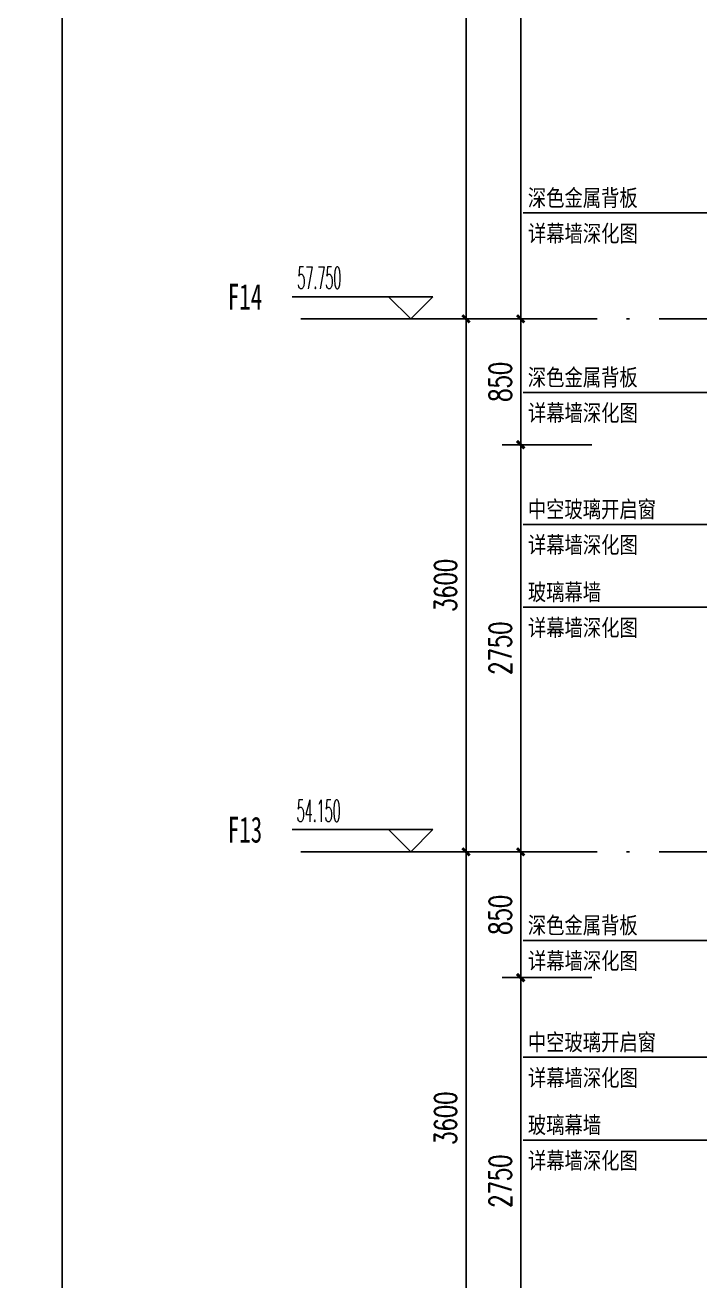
# Model space of a CAD drawing. Header units: millimetres. Extents: x 12351878 to 12381578, y 696206 to 738256.
# Drawn here: x 12361678 to 12366234, y 708835 to 717318 of the extents above; entities that cross this region are included whole.
import ezdxf

# ---------------------------------------------------------------- set-up
doc = ezdxf.new("R2010")
doc.units = ezdxf.units.MM
doc.header["$LTSCALE"] = 1000
doc.linetypes.add('DOTE', pattern=[2.42, 2, -0.2, 0.02, -0.2])
for name, color, linetype in [('A-ANNO-DIMS', 3, 'Continuous'), ('A-ANNO-ELEV', 3, 'Continuous'), ('A-ANNO-TEXT', 7, 'Continuous'), ('DIM_LEAD', 3, 'Continuous'), ('DOTE', 16, 'DOTE'), ('PUB_TEXT', 7, 'Continuous')]:
    doc.layers.add(name, color=color, linetype=linetype)
doc.styles.add('_TCH_DIM', font='SIMPLEX.shx', dxfattribs={"width": 0.6, "bigfont": 'GBCBIG.shx'})
doc.styles.add('_TCH_DIM_T3', font='SIMPLEX', dxfattribs={"width": 0.705882, "bigfont": 'GBCBIG'})
doc.styles.add('宋体', font='', dxfattribs={"width": 0.65})
doc.styles.get('宋体').set_extended_font_data('SimSun')
doc.dimstyles.new('_TCH_ARCH&&50', dxfattribs={"dimtxt": 148.75, "dimasz": 50, "dimexe": 125, "dimexo": 150, "dimgap": 63.125, "dimtad": 1, "dimdec": 0, "dimzin": 0, "dimdsep": 46, "dimtxsty": '_TCH_DIM_T3', "dimblk": 'ARCHTICK', "dimcen": 0.09, "dimclrt": 7, "dimazin": 2, "dimtfac": 1, "dimtdec": 0, "dimtix": 1, "dimtmove": 2, "dimatfit": 3, "dimfxl": 0, "dimtolj": 1, "dimtzin": 0, "dimarcsym": 0})

# ---------------------------------------------------------------- blocks, each defined once
blk = doc.blocks.new('asdgfdfssh')
blk.add_lwpolyline([(0, 37050), (9550, 37050), (9550, 0), (0, 0)], close=True)
blk = doc.blocks.new('_ArchTick')
at = {"color": 0, "linetype": 'ByBlock', "const_width": 0.4}
blk.add_lwpolyline([(-0.5, -0.5), (0.5, 0.5)], dxfattribs=at)
blk = doc.blocks.new('*D209')
at = {"layer": 'A-ANNO-DIMS', "color": 0, "lineweight": -2, "transparency": 16777216}
for p, q in [((12365024, 711733.5), (12364529.8, 711733.5)), ((12364654.8, 708133.5), (12364654.8, 711733.5)), ((12365024, 708133.5), (12364529.8, 708133.5))]:
    blk.add_line(p, q, dxfattribs=at)
at = {"layer": 'Defpoints', "color": 0, "transparency": 16777216}
for p in [(12364654.8, 711733.5), (12365174, 711733.5), (12365174, 708133.5)]:
    blk.add_point(p, dxfattribs=at)
at = {"layer": 'A-ANNO-DIMS', "color": 0, "lineweight": -2, "transparency": 16777216, "xscale": 50, "yscale": 50, "zscale": 50}
for p, rotation in [((12364654.8, 711733.5), 90), ((12364654.8, 708133.5), 270)]:
    blk.add_blockref('_ArchTick', p, dxfattribs=dict(at, rotation=rotation))
at = {"layer": 'A-ANNO-DIMS', "color": 7, "transparency": 16777216, "insert": (12364517.3, 709933.5), "char_height": 148.75, "attachment_point": 5, "rotation": 90, "style": '_TCH_DIM_T3'}
blk.add_mtext('\\A1;3600', dxfattribs=at)
blk = doc.blocks.new('*D210')
at = {"layer": 'A-ANNO-DIMS', "color": 0, "lineweight": -2, "transparency": 16777216}
for p, q in [((12365024, 715333.5), (12364529.8, 715333.5)), ((12364654.8, 711733.5), (12364654.8, 715333.5)), ((12365024, 711733.5), (12364529.8, 711733.5))]:
    blk.add_line(p, q, dxfattribs=at)
at = {"layer": 'Defpoints', "color": 0, "transparency": 16777216}
for p in [(12364654.8, 715333.5), (12365174, 715333.5), (12365174, 711733.5)]:
    blk.add_point(p, dxfattribs=at)
at = {"layer": 'A-ANNO-DIMS', "color": 0, "lineweight": -2, "transparency": 16777216, "xscale": 50, "yscale": 50, "zscale": 50}
for p, rotation in [((12364654.8, 715333.5), 90), ((12364654.8, 711733.5), 270)]:
    blk.add_blockref('_ArchTick', p, dxfattribs=dict(at, rotation=rotation))
at = {"layer": 'A-ANNO-DIMS', "color": 7, "transparency": 16777216, "insert": (12364517.3, 713533.5), "char_height": 148.75, "attachment_point": 5, "rotation": 90, "style": '_TCH_DIM_T3'}
blk.add_mtext('\\A1;3600', dxfattribs=at)
blk = doc.blocks.new('*D211')
at = {"layer": 'A-ANNO-DIMS', "color": 0, "lineweight": -2, "transparency": 16777216}
for p, q in [((12365024, 721033.5), (12364529.8, 721033.5)), ((12364654.8, 715333.5), (12364654.8, 721033.5)), ((12365024, 715333.5), (12364529.8, 715333.5))]:
    blk.add_line(p, q, dxfattribs=at)
at = {"layer": 'Defpoints', "color": 0, "transparency": 16777216}
for p in [(12364654.8, 721033.5), (12365174, 721033.5), (12365174, 715333.5)]:
    blk.add_point(p, dxfattribs=at)
at = {"layer": 'A-ANNO-DIMS', "color": 0, "lineweight": -2, "transparency": 16777216, "xscale": 50, "yscale": 50, "zscale": 50}
for p, rotation in [((12364654.8, 721033.5), 90), ((12364654.8, 715333.5), 270)]:
    blk.add_blockref('_ArchTick', p, dxfattribs=dict(at, rotation=rotation))
at = {"layer": 'A-ANNO-DIMS', "color": 7, "transparency": 16777216, "insert": (12364517.3, 718183.5), "char_height": 148.75, "attachment_point": 5, "rotation": 90, "style": '_TCH_DIM_T3'}
blk.add_mtext('\\A1;5700', dxfattribs=at)
blk = doc.blocks.new('*D219')
at = {"layer": 'A-ANNO-DIMS', "color": 0, "lineweight": -2, "transparency": 16777216}
for p, q in [((12365504.6, 710883.5), (12364899, 710883.5)), ((12365024, 708133.5), (12365024, 710883.5)), ((12365504.6, 708133.5), (12364899, 708133.5))]:
    blk.add_line(p, q, dxfattribs=at)
at = {"layer": 'Defpoints', "color": 0, "transparency": 16777216}
for p in [(12365024, 710883.5), (12365654.6, 710883.5), (12365654.6, 708133.5)]:
    blk.add_point(p, dxfattribs=at)
at = {"layer": 'A-ANNO-DIMS', "color": 0, "lineweight": -2, "transparency": 16777216, "xscale": 50, "yscale": 50, "zscale": 50}
for p, rotation in [((12365024, 710883.5), 90), ((12365024, 708133.5), 270)]:
    blk.add_blockref('_ArchTick', p, dxfattribs=dict(at, rotation=rotation))
at = {"layer": 'A-ANNO-DIMS', "color": 7, "transparency": 16777216, "insert": (12364886.5, 709508.5), "char_height": 148.75, "attachment_point": 5, "rotation": 90, "style": '_TCH_DIM_T3'}
blk.add_mtext('\\A1;2750', dxfattribs=at)
blk = doc.blocks.new('*D220')
at = {"layer": 'A-ANNO-DIMS', "color": 0, "lineweight": -2, "transparency": 16777216}
for p, q in [((12365504.6, 711733.5), (12364899, 711733.5)), ((12365024, 710883.5), (12365024, 711733.5)), ((12365504.6, 710883.5), (12364899, 710883.5))]:
    blk.add_line(p, q, dxfattribs=at)
at = {"layer": 'Defpoints', "color": 0, "transparency": 16777216}
for p in [(12365024, 711733.5), (12365654.6, 711733.5), (12365654.6, 710883.5)]:
    blk.add_point(p, dxfattribs=at)
at = {"layer": 'A-ANNO-DIMS', "color": 0, "lineweight": -2, "transparency": 16777216, "xscale": 50, "yscale": 50, "zscale": 50}
for p, rotation in [((12365024, 711733.5), 90), ((12365024, 710883.5), 270)]:
    blk.add_blockref('_ArchTick', p, dxfattribs=dict(at, rotation=rotation))
at = {"layer": 'A-ANNO-DIMS', "color": 7, "transparency": 16777216, "insert": (12364886.5, 711308.5), "char_height": 148.75, "attachment_point": 5, "rotation": 90, "style": '_TCH_DIM_T3'}
blk.add_mtext('\\A1;850', dxfattribs=at)
blk = doc.blocks.new('*D221')
at = {"layer": 'A-ANNO-DIMS', "color": 0, "lineweight": -2, "transparency": 16777216}
for p, q in [((12365504.6, 714483.5), (12364899, 714483.5)), ((12365024, 711733.5), (12365024, 714483.5)), ((12365504.6, 711733.5), (12364899, 711733.5))]:
    blk.add_line(p, q, dxfattribs=at)
at = {"layer": 'Defpoints', "color": 0, "transparency": 16777216}
for p in [(12365024, 714483.5), (12365654.6, 714483.5), (12365654.6, 711733.5)]:
    blk.add_point(p, dxfattribs=at)
at = {"layer": 'A-ANNO-DIMS', "color": 0, "lineweight": -2, "transparency": 16777216, "xscale": 50, "yscale": 50, "zscale": 50}
for p, rotation in [((12365024, 714483.5), 90), ((12365024, 711733.5), 270)]:
    blk.add_blockref('_ArchTick', p, dxfattribs=dict(at, rotation=rotation))
at = {"layer": 'A-ANNO-DIMS', "color": 7, "transparency": 16777216, "insert": (12364886.5, 713108.5), "char_height": 148.75, "attachment_point": 5, "rotation": 90, "style": '_TCH_DIM_T3'}
blk.add_mtext('\\A1;2750', dxfattribs=at)
blk = doc.blocks.new('*D222')
at = {"layer": 'A-ANNO-DIMS', "color": 0, "lineweight": -2, "transparency": 16777216}
for p, q in [((12365504.6, 715333.5), (12364899, 715333.5)), ((12365024, 714483.5), (12365024, 715333.5)), ((12365504.6, 714483.5), (12364899, 714483.5))]:
    blk.add_line(p, q, dxfattribs=at)
at = {"layer": 'Defpoints', "color": 0, "transparency": 16777216}
for p in [(12365024, 715333.5), (12365654.6, 715333.5), (12365654.6, 714483.5)]:
    blk.add_point(p, dxfattribs=at)
at = {"layer": 'A-ANNO-DIMS', "color": 0, "lineweight": -2, "transparency": 16777216, "xscale": 50, "yscale": 50, "zscale": 50}
for p, rotation in [((12365024, 715333.5), 90), ((12365024, 714483.5), 270)]:
    blk.add_blockref('_ArchTick', p, dxfattribs=dict(at, rotation=rotation))
at = {"layer": 'A-ANNO-DIMS', "color": 7, "transparency": 16777216, "insert": (12364886.5, 714908.5), "char_height": 148.75, "attachment_point": 5, "rotation": 90, "style": '_TCH_DIM_T3'}
blk.add_mtext('\\A1;850', dxfattribs=at)
blk = doc.blocks.new('*D223')
at = {"layer": 'A-ANNO-DIMS', "color": 0, "lineweight": -2, "transparency": 16777216}
for p, q in [((12365504.6, 720183.5), (12364899, 720183.5)), ((12365024, 715333.5), (12365024, 720183.5)), ((12365504.6, 715333.5), (12364899, 715333.5))]:
    blk.add_line(p, q, dxfattribs=at)
at = {"layer": 'Defpoints', "color": 0, "transparency": 16777216}
for p in [(12365024, 720183.5), (12365654.6, 720183.5), (12365654.6, 715333.5)]:
    blk.add_point(p, dxfattribs=at)
at = {"layer": 'A-ANNO-DIMS', "color": 0, "lineweight": -2, "transparency": 16777216, "xscale": 50, "yscale": 50, "zscale": 50}
for p, rotation in [((12365024, 720183.5), 90), ((12365024, 715333.5), 270)]:
    blk.add_blockref('_ArchTick', p, dxfattribs=dict(at, rotation=rotation))
at = {"layer": 'A-ANNO-DIMS', "color": 7, "transparency": 16777216, "insert": (12364886.5, 717758.5), "char_height": 148.75, "attachment_point": 5, "rotation": 90, "style": '_TCH_DIM_T3'}
blk.add_mtext('\\A1;4850', dxfattribs=at)

msp = doc.modelspace()

# ---------------------------------------------------------------- linework, layer by layer
at = {"layer": 'A-ANNO-ELEV'}
for p, q in [((12364431.5, 715483.5), (12363481.5, 715483.5)), ((12364281.5, 715333.5), (12364131.5, 715483.5)), ((12364281.5, 715333.5), (12364431.5, 715483.5)), ((12364431.5, 711883.5), (12363481.5, 711883.5)), ((12364281.5, 711733.5), (12364131.5, 711883.5)), ((12364281.5, 711733.5), (12364431.5, 711883.5))]:
    msp.add_line(p, q, dxfattribs=at)
at = {"layer": 'DIM_LEAD'}
for p, q in [((12366444.5, 716049, 0), (12365041.5, 716049, 0)), ((12366360, 714836.5, 0), (12365041.5, 714836.5, 0)), ((12366534.5, 713945.5, 0), (12365041.5, 713945.5)), ((12366360, 713386), (12365041.5, 713386)), ((12366444.5, 711135, 0), (12365041.5, 711135, 0)), ((12366534.5, 710345.5, 0), (12365041.5, 710345.5)), ((12366360, 709786), (12365041.5, 709786))]:
    msp.add_line(p, q, dxfattribs=at)
at = {"layer": 'DOTE'}
for p, q in [((12363539.5, 715333.5), (12370883.5, 715333.5)), ((12363539.5, 711733.5), (12370883.5, 711733.5))]:
    msp.add_line(p, q, dxfattribs=at)

# ---------------------------------------------------------------- block references
for p in [(12352377.5, 699956.4), (12361927.5, 699956.4)]:
    msp.add_blockref('asdgfdfssh', p)

# ---------------------------------------------------------------- texts
at = {"layer": 'A-ANNO-TEXT', "style": '_TCH_DIM', "width": 0.423529}
for s, p in [('57.750', (12363516, 715536)), ('54.150', (12363511.5, 711936))]:
    msp.add_text(s, height=148.75, dxfattribs=at).set_placement(p)
at = {"layer": 'PUB_TEXT', "style": '宋体'}
for s, height, width, p in [('深色金属背板 ', 113.29, 0.8, (12365072.3, 716094.6, 0)), ('详幕墙深化图', 113.29, 0.8, (12365073.3, 715854, 0)), ('F14', 175, 0.65, (12363046.3, 715395.6)), ('深色金属背板 ', 113.29, 0.8, (12365072.3, 714882.1, 0)), ('详幕墙深化图', 113.29, 0.8, (12365073.3, 714641.5, 0)), ('中空玻璃开启窗 ', 113.29, 0.8, (12365072.3, 713991.1)), ('详幕墙深化图', 113.29, 0.8, (12365073.3, 713750.5)), ('玻璃幕墙', 113.29, 0.8, (12365072.3, 713431.6)), ('详幕墙深化图', 113.29, 0.8, (12365073.3, 713191)), ('F13', 175, 0.65, (12363046.3, 711795.6)), ('深色金属背板 ', 113.29, 0.8, (12365072.3, 711180.6, 0)), ('详幕墙深化图', 113.29, 0.8, (12365073.3, 710940, 0)), ('中空玻璃开启窗 ', 113.29, 0.8, (12365072.3, 710391.1)), ('详幕墙深化图', 113.29, 0.8, (12365073.3, 710150.5)), ('玻璃幕墙', 113.29, 0.8, (12365072.3, 709831.6)), ('详幕墙深化图', 113.29, 0.8, (12365073.3, 709591))]:
    msp.add_text(s, height=height, dxfattribs=dict(at, width=width)).set_placement(p)

# ---------------------------------------------------------------- dimensions: what is measured, and where the dimension line sits
at = {"layer": 'A-ANNO-DIMS'}
for p1, p2, distance, picture, middle in [((12365174, 715333.5), (12365174, 721033.5), 519.2, '*D211', (12364517.3, 718183.5)), ((12365654.6, 715333.5), (12365654.6, 720183.5), 630.6, '*D223', (12364886.5, 717758.5)), ((12365174, 711733.5), (12365174, 715333.5), 519.2, '*D210', (12364517.3, 713533.5)), ((12365654.6, 714483.5), (12365654.6, 715333.5), 630.6, '*D222', (12364886.5, 714908.5)), ((12365654.6, 711733.5), (12365654.6, 714483.5), 630.6, '*D221', (12364886.5, 713108.5)), ((12365174, 708133.5), (12365174, 711733.5), 519.2, '*D209', (12364517.3, 709933.5)), ((12365654.6, 710883.5), (12365654.6, 711733.5), 630.6, '*D220', (12364886.5, 711308.5)), ((12365654.6, 708133.5), (12365654.6, 710883.5), 630.6, '*D219', (12364886.5, 709508.5))]:
    dim = msp.add_aligned_dim(p1=p1, p2=p2, distance=distance, dimstyle='_TCH_ARCH&&50', dxfattribs=at)
    dim.commit()
    dim.dimension.update_dxf_attribs({"geometry": picture, "text_midpoint": middle})

doc.saveas('drawing.dxf')
